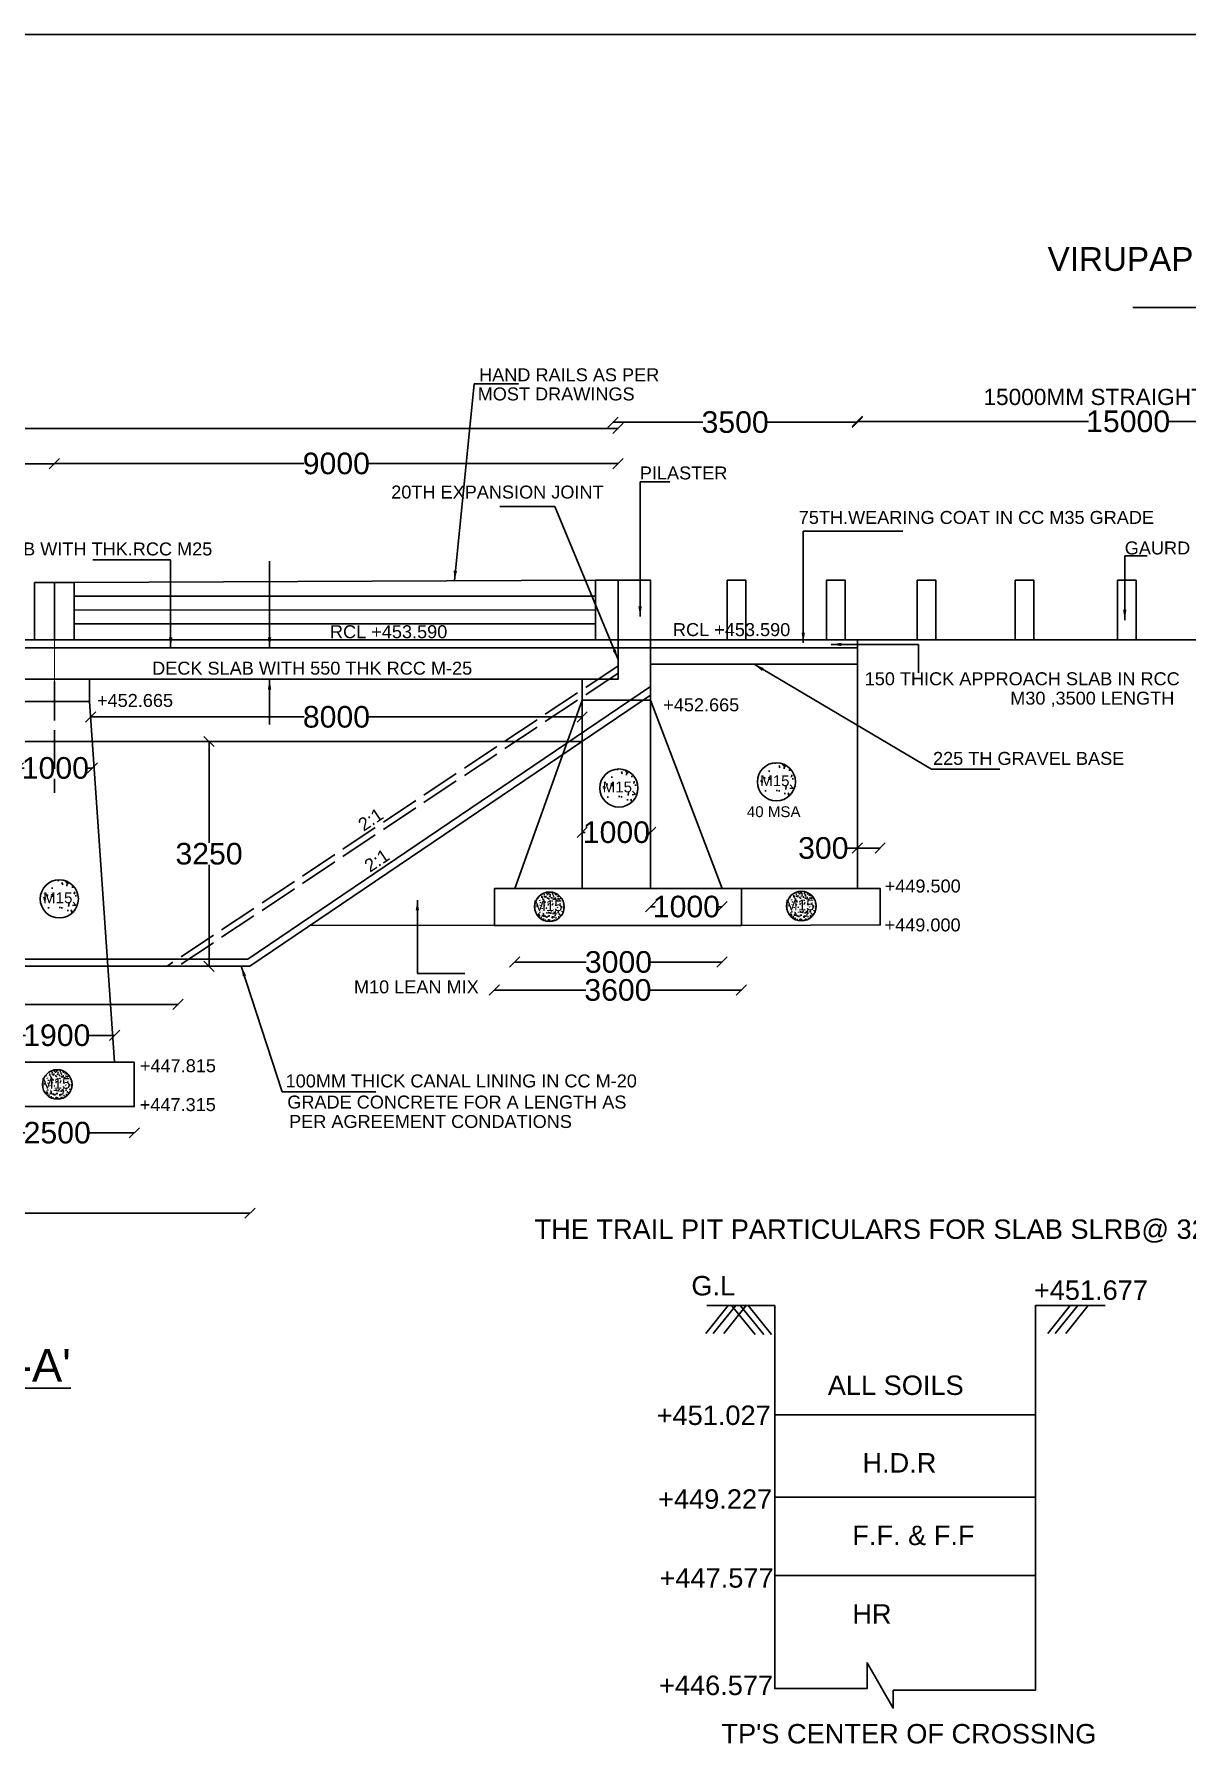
# Model space of a CAD drawing. Header units: millimetres. Extents: x 5124 to 3127140, y 2311 to 45962234.
# Drawn here: x 3099393 to 3110056, y 45946295 to 45962234 of the extents above; entities that cross this region are included whole.
import ezdxf

# ---------------------------------------------------------------- set-up
doc = ezdxf.new("R2010")
doc.units = ezdxf.units.MM
doc.header["$MEASUREMENT"] = 0
doc.linetypes.add('ACAD_ISO02W100', pattern=[15, 12, -3])
for name, color, linetype in [('DIMENSION', 7, 'Continuous'), ('DRAWING', 7, 'Continuous'), ('TEXT', 7, 'Continuous')]:
    doc.layers.add(name, color=color, linetype=linetype)
doc.styles.get("Standard").update_dxf_attribs({"font": 'arial.ttf', "height": 200})
doc.dimstyles.get("Standard").update_dxf_attribs({"dimtxt": 200, "dimasz": 110, "dimexe": 0.18, "dimexo": 0.0625, "dimgap": 0.09, "dimtad": 0, "dimtih": 1, "dimtoh": 1, "dimdec": 0, "dimzin": 0, "dimdsep": 46, "dimtxsty": 'Standard', "dimblk": 'OBLIQUE', "dimcen": 0.09, "dimse1": 1, "dimse2": 1, "dimadec": 0, "dimazin": 0, "dimtfac": 1, "dimtdec": 0, "dimtofl": 0, "dimtmove": 0, "dimatfit": 3, "dimfxl": 1, "dimtolj": 1, "dimtzin": 0, "dimarcsym": 0})

# ---------------------------------------------------------------- blocks, each defined once
blk = doc.blocks.new('_Oblique')
at = {"color": 0, "linetype": 'ByBlock', "lineweight": -2}
blk.add_line((-0.5, -0.5), (0.5, 0.5), dxfattribs=at)
blk = doc.blocks.new('*D33')
at = {"layer": 'Defpoints', "color": 0, "transparency": 16777216}
for p in [(3107009, 45954703), (3107009, 45954329), (3107220, 45954329)]:
    blk.add_point(p, dxfattribs=at)
at = {"layer": 'DIMENSION', "color": 0, "lineweight": -2, "transparency": 16777216}
for p, q in [((3107009, 45954703), (3106914, 45954703)), ((3107220, 45954703), (3107009, 45954703))]:
    blk.add_line(p, q, dxfattribs=at)
at = {"layer": 'DIMENSION', "color": 0, "lineweight": -2, "transparency": 16777216, "xscale": 95, "yscale": 95, "zscale": 95, "rotation": 180}
blk.add_blockref('_Oblique', (3107009, 45954703), dxfattribs=at)
at = {"layer": 'DIMENSION', "color": 0, "lineweight": -2, "transparency": 16777216, "xscale": 95, "yscale": 95, "zscale": 95}
blk.add_blockref('_Oblique', (3107220, 45954703), dxfattribs=at)
at = {"layer": 'DIMENSION', "color": 0, "transparency": 16777216, "insert": (3106694, 45954703), "char_height": 200, "attachment_point": 5}
blk.add_mtext('\\A1;300', dxfattribs=at)
blk = doc.blocks.new('*D34')
at = {"layer": 'Defpoints', "color": 0, "transparency": 16777216}
for p in [(3105096, 45954329), (3105757, 45954329), (3105096, 45954161)]:
    blk.add_point(p, dxfattribs=at)
at = {"layer": 'DIMENSION', "color": 0, "lineweight": -2, "transparency": 16777216}
for p, q in [((3105096, 45954161), (3105138, 45954161)), ((3105757, 45954161), (3105716, 45954161))]:
    blk.add_line(p, q, dxfattribs=at)
at = {"layer": 'DIMENSION', "color": 0, "lineweight": -2, "transparency": 16777216, "xscale": 95, "yscale": 95, "zscale": 95, "rotation": 180}
blk.add_blockref('_Oblique', (3105096, 45954161), dxfattribs=at)
at = {"layer": 'DIMENSION', "color": 0, "lineweight": -2, "transparency": 16777216, "xscale": 95, "yscale": 95, "zscale": 95}
blk.add_blockref('_Oblique', (3105757, 45954161), dxfattribs=at)
at = {"layer": 'DIMENSION', "color": 0, "transparency": 16777216, "insert": (3105427, 45954161), "char_height": 200, "attachment_point": 5}
blk.add_mtext('\\A1;1000', dxfattribs=at)
blk = doc.blocks.new('*D35')
at = {"layer": 'Defpoints', "color": 0, "transparency": 16777216}
for p in [(3103838, 45954329), (3105757, 45954329), (3103838, 45953648)]:
    blk.add_point(p, dxfattribs=at)
at = {"layer": 'DIMENSION', "color": 0, "lineweight": -2, "transparency": 16777216}
for p, q in [((3103838, 45953648), (3104500, 45953648)), ((3105757, 45953648), (3105096, 45953648))]:
    blk.add_line(p, q, dxfattribs=at)
at = {"layer": 'DIMENSION', "color": 0, "lineweight": -2, "transparency": 16777216, "xscale": 95, "yscale": 95, "zscale": 95, "rotation": 180}
blk.add_blockref('_Oblique', (3103838, 45953648), dxfattribs=at)
at = {"layer": 'DIMENSION', "color": 0, "lineweight": -2, "transparency": 16777216, "xscale": 95, "yscale": 95, "zscale": 95}
blk.add_blockref('_Oblique', (3105757, 45953648), dxfattribs=at)
at = {"layer": 'DIMENSION', "color": 0, "transparency": 16777216, "insert": (3104798, 45953648), "char_height": 200, "attachment_point": 5}
blk.add_mtext('\\A1;3000', dxfattribs=at)
blk = doc.blocks.new('*D36')
at = {"layer": 'Defpoints', "color": 0, "transparency": 16777216}
for p in [(3103649, 45953987), (3105936, 45953987), (3103649, 45953389)]:
    blk.add_point(p, dxfattribs=at)
at = {"layer": 'DIMENSION', "color": 0, "lineweight": -2, "transparency": 16777216}
for p, q in [((3103649, 45953389), (3104495, 45953389)), ((3105936, 45953389), (3105091, 45953389))]:
    blk.add_line(p, q, dxfattribs=at)
at = {"layer": 'DIMENSION', "color": 0, "lineweight": -2, "transparency": 16777216, "xscale": 95, "yscale": 95, "zscale": 95, "rotation": 180}
blk.add_blockref('_Oblique', (3103649, 45953389), dxfattribs=at)
at = {"layer": 'DIMENSION', "color": 0, "lineweight": -2, "transparency": 16777216, "xscale": 95, "yscale": 95, "zscale": 95}
blk.add_blockref('_Oblique', (3105936, 45953389), dxfattribs=at)
at = {"layer": 'DIMENSION', "color": 0, "transparency": 16777216, "insert": (3104793, 45953389), "char_height": 200, "attachment_point": 5}
blk.add_mtext('\\A1;3600', dxfattribs=at)
blk = doc.blocks.new('*D37')
at = {"layer": 'Defpoints', "color": 0, "transparency": 16777216}
for p in [(3104462, 45954849), (3104462, 45954849), (3105096, 45954849)]:
    blk.add_point(p, dxfattribs=at)
at = {"layer": 'DIMENSION', "color": 0, "lineweight": -2, "transparency": 16777216}
for p, q in [((3104462, 45954849), (3104490, 45954849)), ((3105096, 45954849), (3105068, 45954849))]:
    blk.add_line(p, q, dxfattribs=at)
at = {"layer": 'DIMENSION', "color": 0, "lineweight": -2, "transparency": 16777216, "xscale": 95, "yscale": 95, "zscale": 95, "rotation": 180}
blk.add_blockref('_Oblique', (3104462, 45954849), dxfattribs=at)
at = {"layer": 'DIMENSION', "color": 0, "lineweight": -2, "transparency": 16777216, "xscale": 95, "yscale": 95, "zscale": 95}
blk.add_blockref('_Oblique', (3105096, 45954849), dxfattribs=at)
at = {"layer": 'DIMENSION', "color": 0, "transparency": 16777216, "insert": (3104779, 45954849), "char_height": 200, "attachment_point": 5}
blk.add_mtext('\\A1;1000', dxfattribs=at)
blk = doc.blocks.new('*D38')
at = {"layer": 'Defpoints', "color": 0, "transparency": 16777216}
for p in [(3099914, 45955917), (3099914, 45955917), (3104462, 45955884)]:
    blk.add_point(p, dxfattribs=at)
at = {"layer": 'DIMENSION', "color": 0, "lineweight": -2, "transparency": 16777216}
for p, q in [((3099914, 45955917), (3101890, 45955917)), ((3104462, 45955917), (3102487, 45955917))]:
    blk.add_line(p, q, dxfattribs=at)
at = {"layer": 'DIMENSION', "color": 0, "lineweight": -2, "transparency": 16777216, "xscale": 95, "yscale": 95, "zscale": 95, "rotation": 180}
blk.add_blockref('_Oblique', (3099914, 45955917), dxfattribs=at)
at = {"layer": 'DIMENSION', "color": 0, "lineweight": -2, "transparency": 16777216, "xscale": 95, "yscale": 95, "zscale": 95}
blk.add_blockref('_Oblique', (3104462, 45955917), dxfattribs=at)
at = {"layer": 'DIMENSION', "color": 0, "transparency": 16777216, "insert": (3102188, 45955917), "char_height": 200, "attachment_point": 5}
blk.add_mtext('\\A1;8000', dxfattribs=at)
blk = doc.blocks.new('*D39')
at = {"layer": 'Defpoints', "color": 0, "transparency": 16777216}
for p in [(3101009, 45955690), (3101009, 45953610), (3101009, 45953610)]:
    blk.add_point(p, dxfattribs=at)
at = {"layer": 'DIMENSION', "color": 0, "lineweight": -2, "transparency": 16777216}
for p, q in [((3101009, 45955690), (3101009, 45954752)), ((3101009, 45953610), (3101009, 45954547))]:
    blk.add_line(p, q, dxfattribs=at)
at = {"layer": 'DIMENSION', "color": 0, "lineweight": -2, "transparency": 16777216, "xscale": 95, "yscale": 95, "zscale": 95}
for p, rotation in [((3101009, 45955690), 90), ((3101009, 45953610), 270)]:
    blk.add_blockref('_Oblique', p, dxfattribs=dict(at, rotation=rotation))
at = {"layer": 'DIMENSION', "color": 0, "transparency": 16777216, "insert": (3101009, 45954650), "char_height": 200, "attachment_point": 5}
blk.add_mtext('\\A1;3250', dxfattribs=at)
blk = doc.blocks.new('*D40')
at = {"layer": 'Defpoints', "color": 0, "transparency": 16777216}
for p in [(3099064, 45952970), (3099064, 45952721), (3100135, 45952721)]:
    blk.add_point(p, dxfattribs=at)
at = {"layer": 'DIMENSION', "color": 0, "lineweight": -2, "transparency": 16777216}
for p, q in [((3099064, 45952970), (3099311, 45952970)), ((3100135, 45952970), (3099889, 45952970))]:
    blk.add_line(p, q, dxfattribs=at)
at = {"layer": 'DIMENSION', "color": 0, "lineweight": -2, "transparency": 16777216, "xscale": 95, "yscale": 95, "zscale": 95, "rotation": 180}
blk.add_blockref('_Oblique', (3099064, 45952970), dxfattribs=at)
at = {"layer": 'DIMENSION', "color": 0, "lineweight": -2, "transparency": 16777216, "xscale": 95, "yscale": 95, "zscale": 95}
blk.add_blockref('_Oblique', (3100135, 45952970), dxfattribs=at)
at = {"layer": 'DIMENSION', "color": 0, "transparency": 16777216, "insert": (3099600, 45952970), "char_height": 200, "attachment_point": 5}
blk.add_mtext('\\A1;1900', dxfattribs=at)
blk = doc.blocks.new('*D41')
at = {"layer": 'Defpoints', "color": 0, "transparency": 16777216}
for p in [(3098891, 45952310), (3100317, 45952310), (3098891, 45952068)]:
    blk.add_point(p, dxfattribs=at)
at = {"layer": 'DIMENSION', "color": 0, "lineweight": -2, "transparency": 16777216}
for p, q in [((3098891, 45952068), (3099304, 45952068)), ((3100317, 45952068), (3099904, 45952068))]:
    blk.add_line(p, q, dxfattribs=at)
at = {"layer": 'DIMENSION', "color": 0, "lineweight": -2, "transparency": 16777216, "xscale": 95, "yscale": 95, "zscale": 95, "rotation": 180}
blk.add_blockref('_Oblique', (3098891, 45952068), dxfattribs=at)
at = {"layer": 'DIMENSION', "color": 0, "lineweight": -2, "transparency": 16777216, "xscale": 95, "yscale": 95, "zscale": 95}
blk.add_blockref('_Oblique', (3100317, 45952068), dxfattribs=at)
at = {"layer": 'DIMENSION', "color": 0, "transparency": 16777216, "insert": (3099604, 45952068), "char_height": 200, "attachment_point": 5}
blk.add_mtext('\\A1;2500', dxfattribs=at)
blk = doc.blocks.new('*D42')
at = {"layer": 'Defpoints', "color": 0, "transparency": 16777216}
for p in [(3099244, 45955690), (3099930, 45955690), (3099244, 45955444)]:
    blk.add_point(p, dxfattribs=at)
at = {"layer": 'DIMENSION', "color": 0, "lineweight": -2, "transparency": 16777216}
for p, q in [((3099244, 45955444), (3099298, 45955444)), ((3099930, 45955444), (3099876, 45955444))]:
    blk.add_line(p, q, dxfattribs=at)
at = {"layer": 'DIMENSION', "color": 0, "lineweight": -2, "transparency": 16777216, "xscale": 95, "yscale": 95, "zscale": 95, "rotation": 180}
blk.add_blockref('_Oblique', (3099244, 45955444), dxfattribs=at)
at = {"layer": 'DIMENSION', "color": 0, "lineweight": -2, "transparency": 16777216, "xscale": 95, "yscale": 95, "zscale": 95}
blk.add_blockref('_Oblique', (3099930, 45955444), dxfattribs=at)
at = {"layer": 'DIMENSION', "color": 0, "transparency": 16777216, "insert": (3099587, 45955444), "char_height": 200, "attachment_point": 5}
blk.add_mtext('\\A1;1000', dxfattribs=at)
blk = doc.blocks.new('*D44')
at = {"layer": 'Defpoints', "color": 0, "transparency": 16777216}
for p in [(3093235, 45953610), (3100723, 45953610), (3100723, 45953256)]:
    blk.add_point(p, dxfattribs=at)
at = {"layer": 'DIMENSION', "color": 0, "lineweight": -2, "transparency": 16777216}
for p, q in [((3093235, 45953256), (3096612, 45953256)), ((3100723, 45953256), (3097346, 45953256))]:
    blk.add_line(p, q, dxfattribs=at)
at = {"layer": 'DIMENSION', "color": 0, "lineweight": -2, "transparency": 16777216, "xscale": 95, "yscale": 95, "zscale": 95, "rotation": 180}
blk.add_blockref('_Oblique', (3093235, 45953256), dxfattribs=at)
at = {"layer": 'DIMENSION', "color": 0, "lineweight": -2, "transparency": 16777216, "xscale": 95, "yscale": 95, "zscale": 95}
blk.add_blockref('_Oblique', (3100723, 45953256), dxfattribs=at)
at = {"layer": 'DIMENSION', "color": 0, "transparency": 16777216, "insert": (3096979, 45953256), "char_height": 200, "attachment_point": 5}
blk.add_mtext('\\A1;10400', dxfattribs=at)
blk = doc.blocks.new('*D45')
at = {"layer": 'Defpoints', "color": 0, "transparency": 16777216}
for p in [(3092570, 45953610), (3101388, 45953610), (3101388, 45951324)]:
    blk.add_point(p, dxfattribs=at)
at = {"layer": 'DIMENSION', "color": 0, "lineweight": -2, "transparency": 16777216}
for p, q in [((3092570, 45951324), (3096612, 45951324)), ((3101388, 45951324), (3097346, 45951324))]:
    blk.add_line(p, q, dxfattribs=at)
at = {"layer": 'DIMENSION', "color": 0, "lineweight": -2, "transparency": 16777216, "xscale": 95, "yscale": 95, "zscale": 95, "rotation": 180}
blk.add_blockref('_Oblique', (3092570, 45951324), dxfattribs=at)
at = {"layer": 'DIMENSION', "color": 0, "lineweight": -2, "transparency": 16777216, "xscale": 95, "yscale": 95, "zscale": 95}
blk.add_blockref('_Oblique', (3101388, 45951324), dxfattribs=at)
at = {"layer": 'DIMENSION', "color": 0, "transparency": 16777216, "insert": (3096979, 45951324), "char_height": 200, "attachment_point": 5}
blk.add_mtext('\\A1;12800', dxfattribs=at)
blk = doc.blocks.new('*D101')
at = {"layer": 'Defpoints', "color": 0, "transparency": 16777216}
for p in [(3089163, 45958581), (3104795, 45958588), (3104795, 45957182)]:
    blk.add_point(p, dxfattribs=at)
at = {"layer": 'DIMENSION', "color": 0, "lineweight": -2, "transparency": 16777216}
for p, q in [((3089163, 45958588), (3096601, 45958588)), ((3104795, 45958588), (3097357, 45958588))]:
    blk.add_line(p, q, dxfattribs=at)
at = {"layer": 'DIMENSION', "color": 0, "lineweight": -2, "transparency": 16777216, "xscale": 95, "yscale": 95, "zscale": 95, "rotation": 180}
blk.add_blockref('_Oblique', (3089163, 45958588), dxfattribs=at)
at = {"layer": 'DIMENSION', "color": 0, "lineweight": -2, "transparency": 16777216, "xscale": 95, "yscale": 95, "zscale": 95}
blk.add_blockref('_Oblique', (3104795, 45958588), dxfattribs=at)
at = {"layer": 'DIMENSION', "color": 0, "transparency": 16777216, "insert": (3096979, 45958588), "char_height": 200, "attachment_point": 5}
blk.add_mtext('\\A1;27000', dxfattribs=at)
blk = doc.blocks.new('*D102')
at = {"layer": 'Defpoints', "color": 0, "transparency": 16777216}
for p in [(3094380, 45958299), (3099578, 45958261), (3099578, 45957161)]:
    blk.add_point(p, dxfattribs=at)
at = {"layer": 'DIMENSION', "color": 0, "lineweight": -2, "transparency": 16777216}
for p, q in [((3094380, 45958261), (3096681, 45958261)), ((3099578, 45958261), (3097278, 45958261))]:
    blk.add_line(p, q, dxfattribs=at)
at = {"layer": 'DIMENSION', "color": 0, "lineweight": -2, "transparency": 16777216, "xscale": 95, "yscale": 95, "zscale": 95, "rotation": 180}
blk.add_blockref('_Oblique', (3094380, 45958261), dxfattribs=at)
at = {"layer": 'DIMENSION', "color": 0, "lineweight": -2, "transparency": 16777216, "xscale": 95, "yscale": 95, "zscale": 95}
blk.add_blockref('_Oblique', (3099578, 45958261), dxfattribs=at)
at = {"layer": 'DIMENSION', "color": 0, "transparency": 16777216, "insert": (3096979, 45958261), "char_height": 200, "attachment_point": 5}
blk.add_mtext('\\A1;9000', dxfattribs=at)
blk = doc.blocks.new('*D103')
at = {"layer": 'Defpoints', "color": 0, "transparency": 16777216}
for p in [(3099578, 45958261), (3104795, 45958262), (3104795, 45957182)]:
    blk.add_point(p, dxfattribs=at)
at = {"layer": 'DIMENSION', "color": 0, "lineweight": -2, "transparency": 16777216}
for p, q in [((3099578, 45958262), (3101888, 45958262)), ((3104795, 45958262), (3102485, 45958262))]:
    blk.add_line(p, q, dxfattribs=at)
at = {"layer": 'DIMENSION', "color": 0, "lineweight": -2, "transparency": 16777216, "xscale": 95, "yscale": 95, "zscale": 95, "rotation": 180}
blk.add_blockref('_Oblique', (3099578, 45958262), dxfattribs=at)
at = {"layer": 'DIMENSION', "color": 0, "lineweight": -2, "transparency": 16777216, "xscale": 95, "yscale": 95, "zscale": 95}
blk.add_blockref('_Oblique', (3104795, 45958262), dxfattribs=at)
at = {"layer": 'DIMENSION', "color": 0, "transparency": 16777216, "insert": (3102187, 45958262), "char_height": 200, "attachment_point": 5}
blk.add_mtext('\\A1;9000', dxfattribs=at)
blk = doc.blocks.new('*D104')
at = {"layer": 'Defpoints', "color": 0, "transparency": 16777216}
for p in [(3107009, 45958645), (3104747, 45958540), (3107009, 45956632)]:
    blk.add_point(p, dxfattribs=at)
at = {"layer": 'DIMENSION', "color": 0, "lineweight": -2, "transparency": 16777216}
for p, q in [((3104747, 45958645), (3105580, 45958645)), ((3107009, 45958645), (3106177, 45958645))]:
    blk.add_line(p, q, dxfattribs=at)
at = {"layer": 'DIMENSION', "color": 0, "lineweight": -2, "transparency": 16777216, "xscale": 95, "yscale": 95, "zscale": 95, "rotation": 180}
blk.add_blockref('_Oblique', (3104747, 45958645), dxfattribs=at)
at = {"layer": 'DIMENSION', "color": 0, "lineweight": -2, "transparency": 16777216, "xscale": 95, "yscale": 95, "zscale": 95}
blk.add_blockref('_Oblique', (3107009, 45958645), dxfattribs=at)
at = {"layer": 'DIMENSION', "color": 0, "transparency": 16777216, "insert": (3105878, 45958645), "char_height": 200, "attachment_point": 5}
blk.add_mtext('\\A1;3500', dxfattribs=at)
blk = doc.blocks.new('*D105')
at = {"layer": 'Defpoints', "color": 0, "transparency": 16777216}
for p in [(3107009, 45958645), (3112021, 45958652), (3112021, 45958557)]:
    blk.add_point(p, dxfattribs=at)
at = {"layer": 'DIMENSION', "color": 0, "lineweight": -2, "transparency": 16777216}
for p, q in [((3107009, 45958652), (3109148, 45958652)), ((3112021, 45958652), (3109882, 45958652))]:
    blk.add_line(p, q, dxfattribs=at)
at = {"layer": 'DIMENSION', "color": 0, "lineweight": -2, "transparency": 16777216, "xscale": 95, "yscale": 95, "zscale": 95, "rotation": 180}
blk.add_blockref('_Oblique', (3107009, 45958652), dxfattribs=at)
at = {"layer": 'DIMENSION', "color": 0, "lineweight": -2, "transparency": 16777216, "xscale": 95, "yscale": 95, "zscale": 95}
blk.add_blockref('_Oblique', (3112021, 45958652), dxfattribs=at)
at = {"layer": 'DIMENSION', "color": 0, "transparency": 16777216, "insert": (3109515, 45958652), "char_height": 200, "attachment_point": 5}
blk.add_mtext('\\A1;15000', dxfattribs=at)

msp = doc.modelspace()

# ---------------------------------------------------------------- hatches: boundary and pattern name
at = {"layer": 'DRAWING'}
h = msp.add_hatch(dxfattribs=at)
h.set_pattern_fill('AR-CONC', color=256, scale=35, style=0)
h.set_pattern_definition([(130, (6192500.44, -57.44), (-251.0410639, -21.9632472), [26.25, -288.75]), (185, (6192500.44, -57.44), (48.5629668, 263.2672468), [21, -231]), (79.5486, (6192479.52, -59.27), (-202.4782836, 241.3038397), [22.3090665, -245.3997392]), (133.8158, (6192500.44, 12.56), (-373.534367, -57.931655), [39.375, -433.125]), (83.3644, (6192469.3, 7.74), (-327.131947, 340.9412548), [33.4636008, -368.09955]), (188.8158, (6192500.44, 12.56), (-327.1316808, 340.9415103), [31.5, -346.5]), (159, (6192465.44, -4.94), (-208.9174682, -140.9166117), [26.25, -288.75]), (214, (6192465.44, -4.94), (-85.1603662, 253.8025158), [21, -231]), (108.5486, (6192448.03, -16.68), (-294.07792, 112.8856738), [22.3090665, -245.3997392]), (142.5, (6192500.435, -57.44), (-4.25594936, 116.51284884), [0, -228.2, 0, -234.5, 0, -231.875]), (172.5, (6192500.44, -57.44), (-92.0743381, 138.04409916), [0, -133.7, 0, -222.95, 0, -88.375]), (212.5, (6192578.485, -57.44), (-186.83785266, -7.8942051), [0, -87.5, 0, -273, 0, -362.25]), (222.5, (6192613.49, -57.44), (-204.11515927, 35.0367438), [0, -113.75, 0, -181.3, 0, -257.25])])
h.paths.add_polyline_path([(3104625.7, 45955259, 1), (3104978.3, 45955259, 1)])
h.paths.add_polyline_path([(3104642.7, 45955344), (3104948.5, 45955344), (3104948.5, 45955191.8), (3104642.7, 45955191.8)], flags=25)
h = msp.add_hatch(dxfattribs=at)
h.set_pattern_fill('AR-CONC', color=256, scale=35, style=0)
h.set_pattern_definition([(130, (6193958.3, 0), (-251.0410639, -21.9632472), [26.25, -288.75]), (185, (6193958.3, 0), (48.5629668, 263.2672468), [21, -231]), (79.5486, (6193937.4, -1.83), (-202.4782836, 241.3038397), [22.3090665, -245.3997392]), (133.8158, (6193958.3, 70), (-373.534367, -57.931655), [39.375, -433.125]), (83.3644, (6193927.18, 65.17), (-327.131947, 340.9412548), [33.4636008, -368.09955]), (188.8158, (6193958.3, 70), (-327.1316808, 340.9415103), [31.5, -346.5]), (159, (6193923.3, 52.5), (-208.9174682, -140.9166117), [26.25, -288.75]), (214, (6193923.3, 52.5), (-85.1603662, 253.8025158), [21, -231]), (108.5486, (6193905.9, 40.76), (-294.07792, 112.8856738), [22.3090665, -245.3997392]), (142.5, (6193958.31, 0), (-4.25594936, 116.51284884), [0, -228.2, 0, -234.5, 0, -231.875]), (172.5, (6193958.31, 0), (-92.0743381, 138.04409916), [0, -133.7, 0, -222.95, 0, -88.375]), (212.5, (6194036.36, 0), (-186.83785266, -7.8942051), [0, -87.5, 0, -273, 0, -362.25]), (222.5, (6194071.36, 0), (-204.11515927, 35.0367438), [0, -113.75, 0, -181.3, 0, -257.25])])
h.paths.add_polyline_path([(3106083.6, 45955316.5, 1), (3106436.2, 45955316.5, 1)])
h.paths.add_polyline_path([(3106100.6, 45955401.4), (3106406.4, 45955401.4), (3106406.4, 45955249.3), (3106100.6, 45955249.3)], flags=25)
h = msp.add_hatch(dxfattribs=at)
h.set_pattern_fill('AR-CONC', color=256, scale=35, style=0)
h.set_pattern_definition([(130, (6187321.64, -1083.32), (-251.0410639, -21.9632472), [26.25, -288.75]), (185, (6187321.64, -1083.32), (48.5629668, 263.2672468), [21, -231]), (79.5486, (6187300.72, -1085.15), (-202.4782836, 241.3038397), [22.3090665, -245.3997392]), (133.8158, (6187321.64, -1013.32), (-373.534367, -57.931655), [39.375, -433.125]), (83.3644, (6187290.5, -1018.15), (-327.131947, 340.9412548), [33.4636008, -368.09955]), (188.8158, (6187321.64, -1013.32), (-327.1316808, 340.9415103), [31.5, -346.5]), (159, (6187286.64, -1030.82), (-208.9174682, -140.9166117), [26.25, -288.75]), (214, (6187286.64, -1030.82), (-85.1603662, 253.8025158), [21, -231]), (108.5486, (6187269.23, -1042.57), (-294.07792, 112.8856738), [22.3090665, -245.3997392]), (142.5, (6187321.64, -1083.32), (-4.25594936, 116.51284884), [0, -228.2, 0, -234.5, 0, -231.875]), (172.5, (6187321.64, -1083.32), (-92.0743381, 138.04409916), [0, -133.7, 0, -222.95, 0, -88.375]), (212.5, (6187399.69, -1083.32), (-186.83785266, -7.8942051), [0, -87.5, 0, -273, 0, -362.25]), (222.5, (6187434.69, -1083.32), (-204.11515927, 35.0367438), [0, -113.75, 0, -181.3, 0, -257.25])])
h.paths.add_polyline_path([(3099446.9, 45954233.1, 1), (3099799.5, 45954233.1, 1)])
h.paths.add_polyline_path([(3099463.9, 45954318.1), (3099769.7, 45954318.1), (3099769.7, 45954166), (3099463.9, 45954166)], flags=25)
h = msp.add_hatch(dxfattribs=at)
h.set_pattern_fill('AR-CONC', color=256, scale=10, style=0)
h.set_pattern_definition([(130, (6191626.98, -6.76), (-71.72601826, -6.2752135), [7.5, -82.5]), (185, (6191626.98, -6.76), (13.87513336, 75.21921337), [6, -66]), (79.5486, (6191621.004, -7.28), (-57.85093817, 68.94395421), [6.374019, -70.1142112]), (133.8158, (6191626.98, 13.24), (-106.72410486, -16.55190143), [11.25, -123.75]), (83.3644, (6191618.09, 11.86), (-93.46627055, 97.4117871), [9.5610288, -105.1713]), (188.8158, (6191626.98, 13.24), (-93.46619451, 97.4118601), [9, -99]), (159, (6191616.98, 8.24), (-59.69070521, -40.26188907), [7.5, -82.5]), (214, (6191616.98, 8.24), (-24.33153319, 72.5150045), [6, -66]), (108.5486, (6191612.01, 4.886), (-84.02226286, 32.25304967), [6.374019, -70.1142112]), (142.5, (6191626.98, -6.76), (-1.215985532, 33.289385383), [0, -65.2, 0, -67, 0, -66.25]), (172.5, (6191626.98, -6.76), (-26.306953744, 39.441171188), [0, -38.2, 0, -63.7, 0, -25.25]), (212.5, (6191649.28, -6.76), (-53.382243617, -2.255487173), [0, -25, 0, -78, 0, -103.5]), (222.5, (6191659.28, -6.76), (-58.318616934, 10.010498233), [0, -32.5, 0, -51.8, 0, -73.5])])
h.paths.add_polyline_path([(3104022.6, 45954159.6, 1.000001), (3104296.5, 45954159.6, 1)])
h.paths.add_polyline_path([(3104000.2, 45954244.5), (3104306, 45954244.5), (3104306, 45954092.4), (3104000.2, 45954092.4)], flags=9)
h = msp.add_hatch(dxfattribs=at)
h.set_pattern_fill('AR-CONC', color=256, scale=10, style=0)
h.set_pattern_definition([(130, (6193958.31, 0), (-71.72601826, -6.2752135), [7.5, -82.5]), (185, (6193958.31, 0), (13.87513336, 75.21921337), [6, -66]), (79.5486, (6193952.33, -0.52), (-57.85093817, 68.94395421), [6.374019, -70.1142112]), (133.8158, (6193958.31, 20), (-106.72410486, -16.55190143), [11.25, -123.75]), (83.3644, (6193949.41, 18.62), (-93.46627055, 97.4117871), [9.5610288, -105.1713]), (188.8158, (6193958.31, 20), (-93.46619451, 97.4118601), [9, -99]), (159, (6193948.31, 15), (-59.69070521, -40.26188907), [7.5, -82.5]), (214, (6193948.31, 15), (-24.33153319, 72.5150045), [6, -66]), (108.5486, (6193943.334, 11.645), (-84.02226286, 32.25304967), [6.374019, -70.1142112]), (142.5, (6193958.308, 0), (-1.215985532, 33.289385383), [0, -65.2, 0, -67, 0, -66.25]), (172.5, (6193958.308, 0), (-26.306953744, 39.441171188), [0, -38.2, 0, -63.7, 0, -25.25]), (212.5, (6193980.608, 0), (-53.382243617, -2.255487173), [0, -25, 0, -78, 0, -103.5]), (222.5, (6193990.61, 0), (-58.318616934, 10.010498233), [0, -32.5, 0, -51.8, 0, -73.5])])
h.paths.add_polyline_path([(3106353.9, 45954166.3, 1.000001), (3106627.8, 45954166.3, 1)])
h.paths.add_polyline_path([(3106331.6, 45954251.2), (3106637.4, 45954251.2), (3106637.4, 45954099.1), (3106331.6, 45954099.1)], flags=9)
h = msp.add_hatch(dxfattribs=at)
h.set_pattern_fill('AR-CONC', color=256, scale=10, style=0)
h.set_pattern_definition([(130, (6187072.01, -1650.93), (-71.72601826, -6.2752135), [7.5, -82.5]), (185, (6187072.01, -1650.93), (13.87513336, 75.21921337), [6, -66]), (79.5486, (6187066.03, -1651.45), (-57.85093817, 68.94395421), [6.374019, -70.1142112]), (133.8158, (6187072.01, -1630.93), (-106.72410486, -16.55190143), [11.25, -123.75]), (83.3644, (6187063.12, -1632.31), (-93.46627055, 97.4117871), [9.5610288, -105.1713]), (188.8158, (6187072.01, -1630.93), (-93.46619451, 97.4118601), [9, -99]), (159, (6187062.01, -1635.93), (-59.69070521, -40.26188907), [7.5, -82.5]), (214, (6187062.01, -1635.93), (-24.33153319, 72.5150045), [6, -66]), (108.5486, (6187057.036, -1639.28), (-84.02226286, 32.25304967), [6.374019, -70.1142112]), (142.5, (6187072.01, -1650.928), (-1.215985532, 33.289385383), [0, -65.2, 0, -67, 0, -66.25]), (172.5, (6187072.01, -1650.928), (-26.306953744, 39.441171188), [0, -38.2, 0, -63.7, 0, -25.25]), (212.5, (6187094.31, -1650.928), (-53.382243617, -2.255487173), [0, -25, 0, -78, 0, -103.5]), (222.5, (6187104.31, -1650.928), (-58.318616934, 10.010498233), [0, -32.5, 0, -51.8, 0, -73.5])])
h.paths.add_polyline_path([(3099467.6, 45952515.4, 1.000001), (3099741.5, 45952515.4, 1)])
h.paths.add_polyline_path([(3099445.3, 45952600.3), (3099751.1, 45952600.3), (3099751.1, 45952448.2), (3099445.3, 45952448.2)], flags=9)

# ---------------------------------------------------------------- linework, layer by layer
at = {"layer": 'DIMENSION'}
for points in [[(3105813.9, 45950468.5), (3105606.7, 45950210.2)], [(3105614.8, 45950468.5), (3106245.2, 45950468.5), (3106245.2, 45946924.6), (3107099.6, 45946924.6), (3107099.6, 45947162.5), (3107340.5, 45946743.7), (3107340.5, 45946909), (3108657.5, 45946909), (3108657.5, 45950468.5), (3109301, 45950468.5)], [(3105882.9, 45950468.5), (3105675.7, 45950210.2)], [(3105979.6, 45950468.5), (3105772.5, 45950210.2)], [(3105843.9, 45950468.5), (3106062.3, 45950201.9)], [(3105925.4, 45950468.5), (3106143.7, 45950201.9)], [(3105997.3, 45950468.5), (3106215.7, 45950201.9)], [(3108979.2, 45950468.5), (3108772.1, 45950210.2)], [(3109048.2, 45950468.5), (3108841, 45950210.2)], [(3109145, 45950468.5), (3108937.8, 45950210.2)], [(3106245.2, 45949456.4), (3108657.5, 45949456.4)], [(3106245.2, 45948696.6), (3108657.5, 45948696.6)], [(3106245.2, 45947969.4), (3108657.5, 45947969.4)]]:
    msp.add_lwpolyline(points, dxfattribs=at)
at = {"layer": 'DRAWING'}
for points in [[(3078112, 45962233.9), (3127131.6, 45962233.9), (3127131.6, 45928892.7), (3078112, 45928892.7)], [(3099578.1, 45957160.6), (3099393.8, 45957160.6), (3099393.8, 45956631.6), (3099578.1, 45956631.6)], [(3099578.1, 45957160.6), (3099762.3, 45957160.6), (3099762.3, 45956631.6), (3099578.1, 45956631.6)], [(3104585.4, 45957181.6), (3099763.4, 45957160.6), (3099763.4, 45957160.6), (3104585.4, 45957181.6)], [(3104795, 45957181.6), (3104585.4, 45957181.6), (3104585.4, 45956631.6), (3104795, 45956631.6)], [(3105805.5, 45957181.6), (3105977.9, 45957181.6), (3105977.9, 45956631.6), (3105805.5, 45956631.6)], [(3106723.8, 45957181.6), (3106896.3, 45957181.6), (3106896.3, 45956631.6), (3106723.8, 45956631.6)], [(3107562.9, 45957181.6), (3107735.3, 45957181.6), (3107735.3, 45956631.6), (3107562.9, 45956631.6)], [(3108470.3, 45957181.6), (3108642.7, 45957181.6), (3108642.7, 45956631.6), (3108470.3, 45956631.6)], [(3109416.7, 45957181.6), (3109589.2, 45957181.6), (3109589.2, 45956631.6), (3109416.7, 45956631.6)], [(3104585.4, 45957035.8), (3099763.4, 45957035.8), (3099763.4, 45957035.8), (3104585.4, 45957035.8)], [(3104585.4, 45956906.6), (3099763.4, 45956909.1), (3099763.4, 45956909.1), (3104585.4, 45956906.6)], [(3104585.4, 45956780.1), (3099763.4, 45956780.1), (3099763.4, 45956780.1), (3104585.4, 45956780.1)], [(3099904.3, 45956265.5), (3099266.6, 45956265.5), (3099266.6, 45956058.6), (3099904.3, 45956058.6)], [(3100316.8, 45952721.3), (3098891.3, 45952721.3), (3098891.3, 45952310.2), (3100316.8, 45952310.2)]]:
    msp.add_lwpolyline(points, close=True, dxfattribs=at)
at = {"layer": 'DRAWING', "const_width": 10}
msp.add_lwpolyline([(3099578.1, 45956245.5), (3099578.1, 45957160.6)], dxfattribs=at)
at = {"layer": 'DRAWING'}
for points in [[(3105095.7, 45956631.6), (3105095.7, 45956071.4), (3104462.5, 45956071.4), (3104462.5, 45956265.5), (3104795, 45956265.5), (3104795, 45956631.6), (3104795, 45957181.6), (3105095.7, 45957181.6), (3105095.7, 45956631.6)], [(3105095.7, 45956631.6), (3096979.2, 45956631.6)], [(3096979.2, 45956557.5), (3107009.2, 45956557.5)], [(3105095.7, 45956631.6), (3107009.2, 45956631.6), (3107009.2, 45956557.5)], [(3107009.2, 45956631.6), (3112858.9, 45956631.6)], [(3107009.2, 45956557.5), (3107009.2, 45954328.8)], [(3105095.7, 45956404.5), (3107009.2, 45956404.5)], [(3104462.5, 45956265.5), (3096975.4, 45956265.5)], [(3096979.2, 45953676.2), (3101367.8, 45953676.2), (3105095.7, 45956198.2)], [(3096979.2, 45953609.7), (3101388.1, 45953609.7), (3105095.7, 45956117.9)], [(3099904.3, 45956058.6), (3100135.3, 45952721.3)], [(3104462.5, 45956071.4), (3103838.4, 45954328.8)], [(3104462.5, 45956071.4), (3104462.5, 45954328.8)], [(3105095.7, 45956071.4), (3105095.7, 45954328.8)], [(3105095.7, 45956071.4), (3105757.5, 45954328.8)], [(3104462.5, 45955689.5), (3096979.2, 45955689.5)], [(3105936.3, 45954328.8), (3103649.5, 45954328.8), (3103649.5, 45953986.6), (3105936.3, 45953986.6), (3105936.3, 45954328.8), (3107220.2, 45954328.8), (3107220.2, 45953992.6), (3105936.3, 45953986.6)], [(3103649.5, 45953986.6), (3101947.7, 45953988.3)]]:
    msp.add_lwpolyline(points, dxfattribs=at)
at = {"layer": 'DRAWING', "linetype": 'ACAD_ISO02W100', "ltscale": 30}
for points in [[(3104795, 45956390.6), (3100620.4, 45953609.7)], [(3099578.1, 45956245.5), (3099578.1, 45955213.4)], [(3104795, 45956322.4), (3100722.8, 45953609.7)]]:
    msp.add_lwpolyline(points, dxfattribs=at)
at = {"layer": 'DRAWING'}
for centre, radius in [((3104802, 45955259), 176.3), ((3106259.9, 45955316.5), 176.3), ((3099623.2, 45954233.1), 176.3), ((3104159.5, 45954159.6), 137), ((3106490.8, 45954166.3), 137), ((3099604.5, 45952515.4), 137)]:
    msp.add_circle(centre, radius, dxfattribs=at)

# ---------------------------------------------------------------- texts
at = {"layer": 'DRAWING', "char_height": 100, "attachment_point": 3}
for s, insert, width in [('M15', (3106381.4, 45955376.4), 483.458), ('M15', (3104923.5, 45955319), 483.458), ('40 MSA', (3106483.3, 45955090.2), 635.949), ('M15', (3099744.7, 45954293.1), 483.458), ('M15', (3104281, 45954219.5), 483.458), ('M15', (3106612.4, 45954226.2), 483.458), ('M15', (3099726.1, 45952575.3), 483.458)]:
    msp.add_mtext(s, dxfattribs=dict(at, insert=insert, width=width))
at = {"layer": 'TEXT'}
for s, height, p in [('VIRUPAPURAM', 220, (3108769.9, 45960045.7)), ('HAND RAILS AS PER ', 120, (3103508.4, 45959023.7)), ('MOST DRAWINGS', 120, (3103495.3, 45958846.3)), ('15000MM STRAIGHT APPROACH', 150, (3108176, 45958803.9)), ('PILASTER', 120, (3104995.9, 45958115.2)), ('20TH EXPANSION JOINT ', 120, (3102695.2, 45957938.6)), ('75TH.WEARING COAT IN CC M35 GRADE', 120, (3106466.6, 45957703.6)), ('DECK SLAB WITH THK.RCC M25', 120, (3098459.4, 45957411.8)), ('GAURD STONES', 120, (3109483.7, 45957421)), ('RCL +453.590', 120, (3102128.2, 45956645.9)), ('RCL +453.590', 120, (3105302.3, 45956665.3)), ('DECK SLAB WITH 550 THK RCC M-25', 120, (3100482.6, 45956308.4)), ('150 THICK APPROACH SLAB IN RCC', 120, (3107076.8, 45956210.4)), (' +452.665', 120, (3099925.6, 45956009.8)), (' +452.665', 120, (3105165.6, 45955969.3)), ('M30 ,3500 LENGTH', 120, (3108423.8, 45956030.8)), ('225 TH GRAVEL BASE', 120, (3107709.2, 45955473.2)), ('+449.500', 120, (3107261.8, 45954292.3)), ('+449.000', 120, (3107260.7, 45953932.1)), ('M10 LEAN MIX', 120, (3102350, 45953358.8)), ('+447.815', 120, (3100369.1, 45952629.1)), ('100MM THICK CANAL LINING IN CC M-20', 120, (3101717.9, 45952488.2)), ('+447.315', 120, (3100368.1, 45952268.9)), ('GRADE CONCRETE FOR A LENGTH AS ', 120, (3101733.2, 45952292.6)), ('PER AGREEMENT CONDATIONS', 120, (3101750.1, 45952112.6)), ('THE TRAIL PIT PARTICULARS FOR SLAB SLRB@ 326.440', 180, (3104021.4, 45951086.1)), ('G.L', 180, (3105472.8, 45950563)), ('+451.677', 180, (3108642.7, 45950522)), ("%%ULONGITUDINAL SECTION AT 'A-A'", 300, (3093027.2, 45949765.8)), ('ALL SOILS', 180, (3106735.2, 45949641.5)), (' +451.027', 180, (3105081.7, 45949363.8)), ('H.D.R', 180, (3107055.9, 45948923.4)), (' +449.227', 180, (3105095.2, 45948588.3)), ('F.F. & F.F', 180, (3106962.2, 45948252.2)), (' +447.577', 180, (3105108.3, 45947858.4)), ('HR', 180, (3106962.2, 45947525)), (' +446.577', 180, (3105103.4, 45946864.1)), ("TP'S CENTER OF CROSSING ", 180, (3105751, 45946416.2))]:
    msp.add_text(s, height=height, dxfattribs=at).set_placement(p)
for p in [(3102440.5, 45954854.3), (3102498, 45954474.3)]:
    msp.add_text('2:1', height=120, rotation=33.76313, dxfattribs=at).set_placement(p)

# ---------------------------------------------------------------- dimensions: what is measured, and where the dimension line sits
at = {"layer": 'DIMENSION'}
for base, p1, p2, text, picture, middle in [((3104795, 45958587.9), (3089163.4, 45958580.8), (3104795, 45957181.6), '27000', '*D101', (3096979.2, 45958587.9)), ((3107009.2, 45958645), (3104747.5, 45958540.4), (3107009.2, 45956631.6), '3500', '*D104', (3105878.3, 45958645)), ((3112020.7, 45958652.5), (3107009.2, 45958645), (3112020.7, 45958557), '15000', '*D105', (3109515, 45958652.5)), ((3099578.1, 45958261.5), (3094380.3, 45958298.9), (3099578.1, 45957160.6), '9000', '*D102', (3096979.2, 45958261.5)), ((3104795, 45958261.8), (3099578.1, 45958261.5), (3104795, 45957181.6), '9000', '*D103', (3102186.5, 45958261.8)), ((3101388.1, 45951323.8), (3092570.2, 45953609.7), (3101388.1, 45953609.7), '12800', '*D45', (3096979.2, 45951323.8)), ((3100722.8, 45953256), (3093235.5, 45953609.7), (3100722.8, 45953609.7), '10400', '*D44', (3096979.2, 45953256))]:
    dim = msp.add_linear_dim(base=base, p1=p1, p2=p2, text=text, dimstyle='Standard', override={"dimasz": 95, "dimarcsym": 1}, dxfattribs=at)
    dim.commit()
    dim.dimension.update_dxf_attribs({"geometry": picture, "text_midpoint": middle})
for base, p1, p2, angle, text, picture, middle in [((3099914.1, 45955917.3), (3104462.5, 45955884.1), (3099914.1, 45955917.3), 180, '8000', '*D38', (3102188.3, 45955917.3)), ((3099244.2, 45955444), (3099929.8, 45955689.5), (3099244.2, 45955689.5), 180, '1000', '*D42', (3099587, 45955444)), ((3101008.8, 45953609.7), (3101008.8, 45955689.5), (3101008.8, 45953609.7), 90, '3250', '*D39', (3101008.8, 45954649.6)), ((3104462.5, 45954848.6), (3105095.7, 45954848.6), (3104462.5, 45954848.6), 180, '1000', '*D37', (3104779.1, 45954848.6)), ((3107009.2, 45954703.2), (3107220.2, 45954328.8), (3107009.2, 45954328.8), 180, '300', '*D33', (3106693.6, 45954703.2)), ((3103838.4, 45953648.2), (3105757.5, 45954328.8), (3103838.4, 45954328.8), 180, '3000', '*D35', (3104797.9, 45953648.2)), ((3105095.7, 45954160.7), (3105757.5, 45954328.8), (3105095.7, 45954328.8), 180, '1000', '*D34', (3105426.6, 45954160.7)), ((3103649.5, 45953389.3), (3105936.3, 45953986.6), (3103649.5, 45953986.6), 180, '3600', '*D36', (3104792.9, 45953389.3)), ((3099064.4, 45952970.4), (3100135.3, 45952721.3), (3099064.4, 45952721.3), 180, '1900', '*D40', (3099599.9, 45952970.4)), ((3098891.3, 45952068.1), (3100316.8, 45952310.2), (3098891.3, 45952310.2), 180, '2500', '*D41', (3099604, 45952068.1))]:
    dim = msp.add_linear_dim(base=base, p1=p1, p2=p2, angle=angle, text=text, dimstyle='Standard', override={"dimasz": 95, "dimarcsym": 1}, dxfattribs=at)
    dim.commit()
    dim.dimension.update_dxf_attribs({"geometry": picture, "text_midpoint": middle})

# ---------------------------------------------------------------- leaders
for points, override in [([(3110646.9, 45959705.9), (3109558.3, 45959705.9)], {"dimasz": 500, "dimgap": 0.09, "dimtad": 0, "dimarcsym": 1}), ([(3103279.4, 45957175.9), (3103461.4, 45958998.9), (3103872.8, 45958998.9)], {"dimasz": 95, "dimgap": 0.09, "dimtad": 0, "dimarcsym": 1}), ([(3104998.2, 45956846.1), (3104998.2, 45958092.3), (3105272.9, 45958092.3)], {"dimasz": 95, "dimgap": 0.09, "dimtad": 0, "dimarcsym": 1}), ([(3109483.7, 45956813.6), (3109483.7, 45957406.8), (3109692.1, 45957406.8)], {"dimasz": 95, "dimgap": 0.09, "dimtad": 0, "dimarcsym": 1}), ([(3101307.8, 45953609.7), (3101686.4, 45952446), (3102552, 45952446)], {"dimasz": 95, "dimgap": 0.09, "dimtad": 0, "dimarcsym": 1})]:
    msp.add_leader(points, dimstyle='Standard', override=override, dxfattribs=at)
at = {"layer": 'DRAWING'}
for points in [[(3104795, 45956448.5), (3104209.1, 45957864.1), (3103700.5, 45957864.1)], [(3106508.1, 45956601.6), (3106508.1, 45957636.5), (3107430.4, 45957636.5)], [(3100653.9, 45956557.5), (3100653.9, 45957371.5), (3099934.5, 45957371.5)], [(3101569, 45956557.5), (3101569, 45957359.7)], [(3106766.6, 45956588.1), (3107574.5, 45956588.1), (3107574.5, 45956324.7)], [(3106052.5, 45956404.5), (3107694, 45955433.2), (3108326.6, 45955433.2)], [(3101569, 45956265.5), (3101569, 45955845.7)], [(3102937.3, 45954221.6), (3102937.3, 45953541.4), (3103376, 45953541.4)]]:
    msp.add_leader(points, dimstyle='Standard', override={"dimasz": 95, "dimgap": 0.09, "dimtad": 0, "dimarcsym": 1}, dxfattribs=at)

doc.saveas('drawing.dxf')
